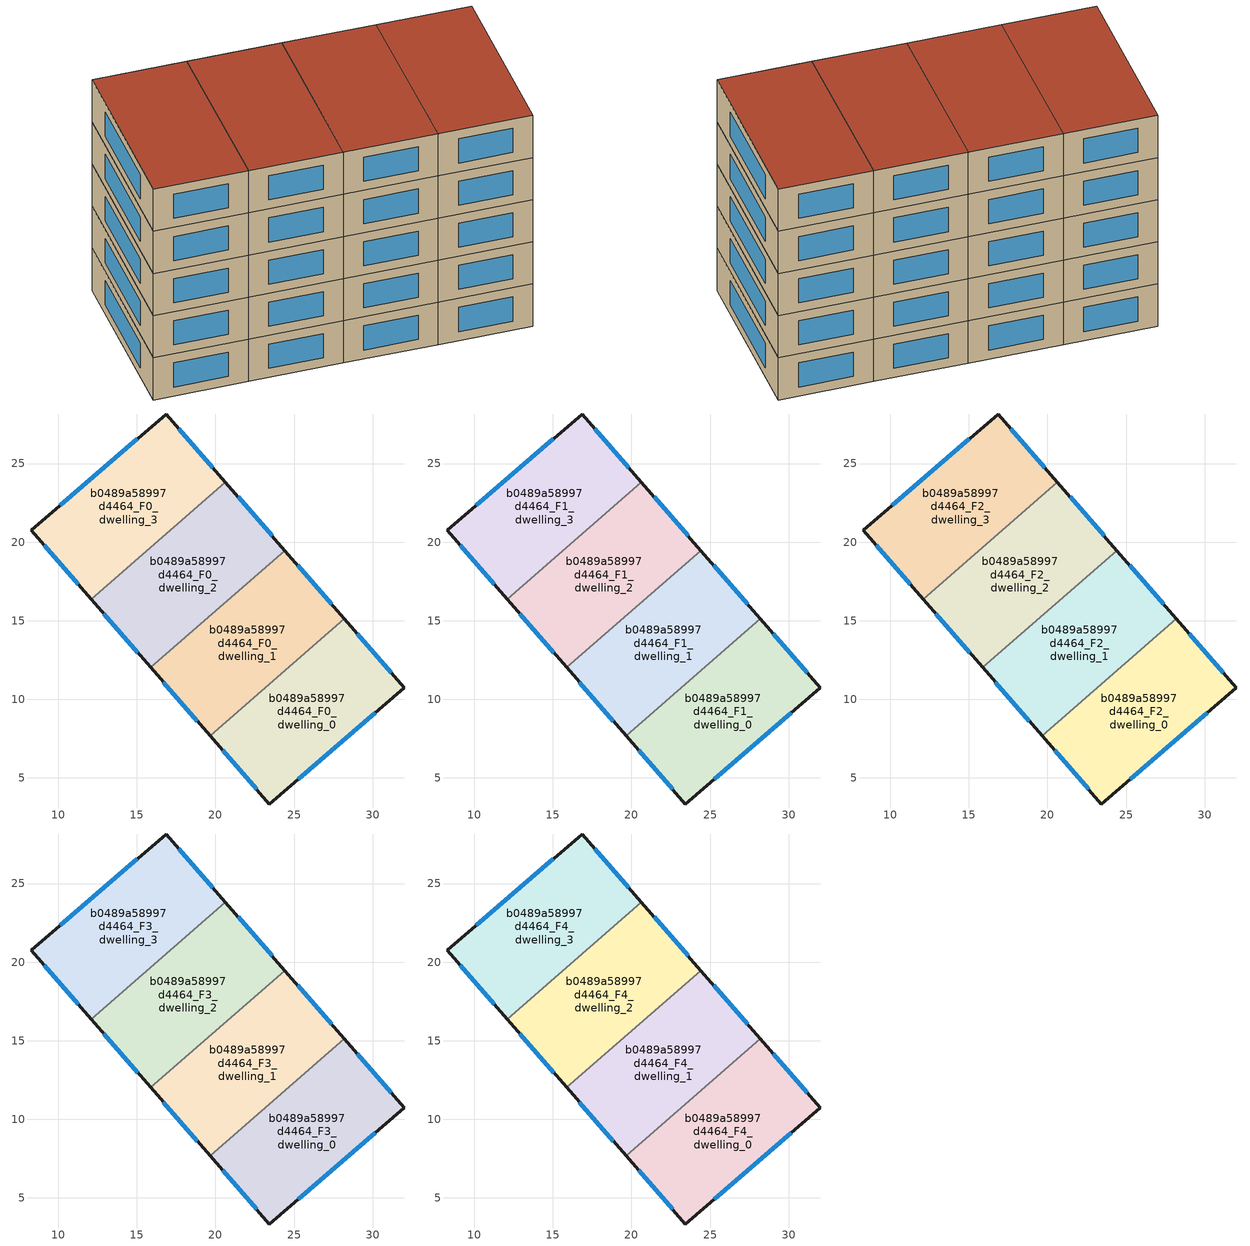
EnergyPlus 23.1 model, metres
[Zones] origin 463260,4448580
b0489a58997d4464_F0_dwelling_0
 floor ground (EU_floor_Construction): 28.21,15.11 32.01,10.74 23.43,3.33 19.66,7.67 z0
 wall outside (EU_wall_Construction): 19.66,7.67 23.43,3.33 32.01,10.74 28.21,15.11 z0:3
 wall to b0489a58997d4464_F0_dwelling_1 (EU_wall_Construction): 28.21,15.11 19.66,7.67 z0:3
 window (EU_Window_Construction): 31.19,11.68 29.02,14.17 / 25.27,4.92 30.17,9.15 / 20.47,6.74 22.62,4.26 z0.64:2.36
b0489a58997d4464_F0_dwelling_1
 floor ground (EU_floor_Construction): 24.42,19.46 28.21,15.11 19.66,7.67 15.87,12.03 z0
 wall outside (EU_wall_Construction): 15.87,12.03 19.66,7.67 / 28.21,15.11 24.42,19.46 z0:3
 wall to b0489a58997d4464_F0_dwelling_2 (EU_wall_Construction): 24.42,19.46 15.87,12.03 z0:3
 window (EU_Window_Construction): 16.68,11.09 18.85,8.61 / 27.4,16.04 25.23,18.53 z0.64:2.36
b0489a58997d4464_F0_dwelling_2
 floor ground (EU_floor_Construction): 20.64,23.82 24.42,19.46 15.87,12.03 12.09,16.38 z0
 wall outside (EU_wall_Construction): 12.09,16.38 15.87,12.03 / 24.42,19.46 20.64,23.82 z0:3
 wall to b0489a58997d4464_F0_dwelling_3 (EU_wall_Construction): 20.63,23.82 12.09,16.38 z0:3
 window (EU_Window_Construction): 12.9,15.45 15.06,12.96 / 23.61,20.39 21.45,22.88 z0.64:2.36
b0489a58997d4464_F0_dwelling_3
 floor ground (EU_floor_Construction): 16.86,28.15 20.64,23.82 12.09,16.38 8.29,20.75 z0
 wall outside (EU_wall_Construction): 20.64,23.82 16.86,28.15 8.29,20.75 12.09,16.38 z0:3
 window (EU_Window_Construction): 9.1,19.81 11.27,17.31 / 15.03,26.57 10.12,22.33 / 19.83,24.74 17.67,27.22 z0.64:2.36
b0489a58997d4464_F1_dwelling_0
 floor to b0489a58997d4464_F0_dwelling_0 (EU_floor_Construction): 28.21,15.11 32.01,10.74 23.43,3.33 19.66,7.67 z3
 wall outside (EU_wall_Construction): 19.66,7.67 23.43,3.33 32.01,10.74 28.21,15.11 z3:6
 wall to b0489a58997d4464_F1_dwelling_1 (EU_wall_Construction): 28.21,15.11 19.66,7.67 z3:6
 window (EU_Window_Construction): 31.19,11.68 29.02,14.17 / 25.27,4.92 30.17,9.15 / 20.47,6.74 22.62,4.26 z3.64:5.36
b0489a58997d4464_F1_dwelling_1
 floor to b0489a58997d4464_F0_dwelling_1 (EU_floor_Construction): 24.42,19.46 28.21,15.11 19.66,7.67 15.87,12.03 z3
 wall outside (EU_wall_Construction): 15.87,12.03 19.66,7.67 / 28.21,15.11 24.42,19.46 z3:6
 wall to b0489a58997d4464_F1_dwelling_2 (EU_wall_Construction): 24.42,19.46 15.87,12.03 z3:6
 window (EU_Window_Construction): 16.68,11.09 18.85,8.61 / 27.4,16.04 25.23,18.53 z3.64:5.36
b0489a58997d4464_F1_dwelling_2
 floor to b0489a58997d4464_F0_dwelling_2 (EU_floor_Construction): 20.63,23.82 24.42,19.46 15.87,12.03 12.09,16.38 z3
 wall outside (EU_wall_Construction): 12.09,16.38 15.87,12.03 / 24.42,19.46 20.64,23.82 z3:6
 wall to b0489a58997d4464_F1_dwelling_3 (EU_wall_Construction): 20.63,23.82 12.09,16.38 z3:6
 window (EU_Window_Construction): 12.9,15.45 15.06,12.96 / 23.61,20.39 21.45,22.88 z3.64:5.36
b0489a58997d4464_F1_dwelling_3
 floor to b0489a58997d4464_F0_dwelling_3 (EU_floor_Construction): 16.86,28.15 20.63,23.82 12.09,16.38 8.29,20.75 z3
 wall outside (EU_wall_Construction): 20.64,23.82 16.86,28.15 8.29,20.75 12.09,16.38 z3:6
 window (EU_Window_Construction): 9.1,19.81 11.27,17.31 / 15.03,26.57 10.12,22.33 / 19.83,24.74 17.67,27.22 z3.64:5.36
b0489a58997d4464_F2_dwelling_0
 floor to b0489a58997d4464_F1_dwelling_0 (EU_floor_Construction): 28.21,15.11 32.01,10.74 23.43,3.33 19.66,7.67 z6
 wall outside (EU_wall_Construction): 19.66,7.67 23.43,3.33 32.01,10.74 28.21,15.11 z6:9
 wall to b0489a58997d4464_F2_dwelling_1 (EU_wall_Construction): 28.21,15.11 19.66,7.67 z6:9
 window (EU_Window_Construction): 31.19,11.68 29.02,14.17 / 25.27,4.92 30.17,9.15 / 20.47,6.74 22.62,4.26 z6.64:8.36
b0489a58997d4464_F2_dwelling_1
 floor to b0489a58997d4464_F1_dwelling_1 (EU_floor_Construction): 24.42,19.46 28.21,15.11 19.66,7.67 15.87,12.03 z6
 wall outside (EU_wall_Construction): 15.87,12.03 19.66,7.67 / 28.21,15.11 24.42,19.46 z6:9
 wall to b0489a58997d4464_F2_dwelling_2 (EU_wall_Construction): 24.42,19.46 15.87,12.03 z6:9
 window (EU_Window_Construction): 16.68,11.09 18.85,8.61 / 27.4,16.04 25.23,18.53 z6.64:8.36
b0489a58997d4464_F2_dwelling_2
 floor to b0489a58997d4464_F1_dwelling_2 (EU_floor_Construction): 20.63,23.82 24.42,19.46 15.87,12.03 12.09,16.38 z6
 wall outside (EU_wall_Construction): 12.09,16.38 15.87,12.03 / 24.42,19.46 20.64,23.82 z6:9
 wall to b0489a58997d4464_F2_dwelling_3 (EU_wall_Construction): 20.63,23.82 12.09,16.38 z6:9
 window (EU_Window_Construction): 12.9,15.45 15.06,12.96 / 23.61,20.39 21.45,22.88 z6.64:8.36
b0489a58997d4464_F2_dwelling_3
 floor to b0489a58997d4464_F1_dwelling_3 (EU_floor_Construction): 16.86,28.15 20.63,23.82 12.09,16.38 8.29,20.75 z6
 wall outside (EU_wall_Construction): 20.64,23.82 16.86,28.15 8.29,20.75 12.09,16.38 z6:9
 window (EU_Window_Construction): 9.1,19.81 11.27,17.31 / 15.03,26.57 10.12,22.33 / 19.83,24.74 17.67,27.22 z6.64:8.36
b0489a58997d4464_F3_dwelling_0
 floor to b0489a58997d4464_F2_dwelling_0 (EU_floor_Construction): 28.21,15.11 32.01,10.74 23.43,3.33 19.66,7.67 z9
 wall outside (EU_wall_Construction): 19.66,7.67 23.43,3.33 32.01,10.74 28.21,15.11 z9:12
 wall to b0489a58997d4464_F3_dwelling_1 (EU_wall_Construction): 28.21,15.11 19.66,7.67 z9:12
 window (EU_Window_Construction): 31.19,11.68 29.02,14.17 / 25.27,4.92 30.17,9.15 / 20.47,6.74 22.62,4.26 z9.64:11.36
b0489a58997d4464_F3_dwelling_1
 floor to b0489a58997d4464_F2_dwelling_1 (EU_floor_Construction): 24.42,19.46 28.21,15.11 19.66,7.67 15.87,12.03 z9
 wall outside (EU_wall_Construction): 15.87,12.03 19.66,7.67 / 28.21,15.11 24.42,19.46 z9:12
 wall to b0489a58997d4464_F3_dwelling_2 (EU_wall_Construction): 24.42,19.46 15.87,12.03 z9:12
 window (EU_Window_Construction): 16.68,11.09 18.85,8.61 / 27.4,16.04 25.23,18.53 z9.64:11.36
b0489a58997d4464_F3_dwelling_2
 floor to b0489a58997d4464_F2_dwelling_2 (EU_floor_Construction): 20.63,23.82 24.42,19.46 15.87,12.03 12.09,16.38 z9
 wall outside (EU_wall_Construction): 12.09,16.38 15.87,12.03 / 24.42,19.46 20.64,23.82 z9:12
 wall to b0489a58997d4464_F3_dwelling_3 (EU_wall_Construction): 20.63,23.82 12.09,16.38 z9:12
 window (EU_Window_Construction): 12.9,15.45 15.06,12.96 / 23.61,20.39 21.45,22.88 z9.64:11.36
b0489a58997d4464_F3_dwelling_3
 floor to b0489a58997d4464_F2_dwelling_3 (EU_floor_Construction): 16.86,28.15 20.63,23.82 12.09,16.38 8.29,20.75 z9
 wall outside (EU_wall_Construction): 20.64,23.82 16.86,28.15 8.29,20.75 12.09,16.38 z9:12
 window (EU_Window_Construction): 9.1,19.81 11.27,17.31 / 15.03,26.57 10.12,22.33 / 19.83,24.74 17.67,27.22 z9.64:11.36
b0489a58997d4464_F4_dwelling_0
 floor to b0489a58997d4464_F3_dwelling_0 (EU_floor_Construction): 28.21,15.11 32.01,10.74 23.43,3.33 19.66,7.67 z12
 wall outside (EU_wall_Construction): 19.66,7.67 23.43,3.33 32.01,10.74 28.21,15.11 z12:15
 wall to b0489a58997d4464_F4_dwelling_1 (EU_wall_Construction): 28.21,15.11 19.66,7.67 z12:15
 window (EU_Window_Construction): 31.19,11.68 29.02,14.17 / 25.27,4.92 30.17,9.15 / 20.47,6.74 22.62,4.26 z12.64:14.36
 roof outside (EU_roof_Construction): 32.01,10.74 28.21,15.11 19.66,7.67 23.43,3.33 z15
b0489a58997d4464_F4_dwelling_1
 floor to b0489a58997d4464_F3_dwelling_1 (EU_floor_Construction): 24.42,19.46 28.21,15.11 19.66,7.67 15.87,12.03 z12
 wall outside (EU_wall_Construction): 15.87,12.03 19.66,7.67 / 28.21,15.11 24.42,19.46 z12:15
 wall to b0489a58997d4464_F4_dwelling_2 (EU_wall_Construction): 24.42,19.46 15.87,12.03 z12:15
 window (EU_Window_Construction): 16.68,11.09 18.85,8.61 / 27.4,16.04 25.23,18.53 z12.64:14.36
 roof outside (EU_roof_Construction): 28.21,15.11 24.42,19.46 15.87,12.03 19.66,7.67 z15
b0489a58997d4464_F4_dwelling_2
 floor to b0489a58997d4464_F3_dwelling_2 (EU_floor_Construction): 20.63,23.82 24.42,19.46 15.87,12.03 12.09,16.38 z12
 wall outside (EU_wall_Construction): 12.09,16.38 15.87,12.03 / 24.42,19.46 20.64,23.82 z12:15
 wall to b0489a58997d4464_F4_dwelling_3 (EU_wall_Construction): 20.63,23.82 12.09,16.38 z12:15
 window (EU_Window_Construction): 12.9,15.45 15.06,12.96 / 23.61,20.39 21.45,22.88 z12.64:14.36
 roof outside (EU_roof_Construction): 24.42,19.46 20.64,23.82 12.09,16.38 15.87,12.03 z15
b0489a58997d4464_F4_dwelling_3
 floor to b0489a58997d4464_F3_dwelling_3 (EU_floor_Construction): 16.86,28.15 20.63,23.82 12.09,16.38 8.29,20.75 z12
 wall outside (EU_wall_Construction): 20.64,23.82 16.86,28.15 8.29,20.75 12.09,16.38 z12:15
 window (EU_Window_Construction): 9.1,19.81 11.27,17.31 / 15.03,26.57 10.12,22.33 / 19.83,24.74 17.67,27.22 z12.64:14.36
 roof outside (EU_roof_Construction): 20.64,23.82 16.86,28.15 8.29,20.75 12.09,16.38 z15
[Building]
EU S2 Campaign: North Axis=0; Terrain=City; Solar Distribution=FullExterior
[Site:Location]
Yerevan-Zvartnots.Intl.AP: Latitude=40.15; Longitude=44.383; Time Zone=4; Elevation=854
[SizingPeriod:WeatherFileDays]
AnnualSizingPeriod: Begin Month=1; Begin Day of Month=1; End Month=12; End Day of Month=31; Day of Week for Start Day=Monday; Use Weather File Daylight Saving Period=No; Use Weather File Rain and Snow Indicators=No
[MATERIAL]
EU_InternalMass_Material: Roughness=MediumRough; Thickness=0.1; Conductivity=1; Density=1800; Specific Heat=900; Thermal Absorptance=0.9; Solar Absorptance=0.7; Visible Absorptance=0.7
[MATERIAL:NOMASS] Roughness=MediumRough; Thermal Absorptance=0.9; Solar Absorptance=0.7; Visible Absorptance=0.7
Name | Thermal Resistance
EU_wall_NoMass | 1.05043
EU_roof_NoMass | 1.45357
EU_floor_NoMass | 0.478065
[WINDOWMATERIAL:SIMPLEGLAZINGSYSTEM]
EU_Window_SimpleGlazing: UFactor=2.5566; Solar Heat Gain Coefficient=0.75; Visible Transmittance=0.75
[CONSTRUCTION]
EU_wall_Construction: EU_wall_NoMass
EU_roof_Construction: EU_roof_NoMass
EU_floor_Construction: EU_floor_NoMass
EU_Window_Construction: EU_Window_SimpleGlazing
EU_InternalMass_Construction: EU_InternalMass_Material
[ZONE] Type=1; Multiplier=1; Ceiling Height=autocalculate; Floor Area=autocalculate; Part of Total Floor Area=Yes
Name | Volume
b0489a58997d4464_F0_dwelling_0 | 196.098
b0489a58997d4464_F1_dwelling_0; b0489a58997d4464_F2_dwelling_0; b0489a58997d4464_F3_dwelling_0; b0489a58997d4464_F4_dwelling_0; b0489a58997d4464_F0_dwelling_1; b0489a58997d4464_F0_dwelling_3; b0489a58997d4464_F1_dwelling_3; b0489a58997d4464_F2_dwelling_3; b0489a58997d4464_F3_dwelling_3; b0489a58997d4464_F4_dwelling_3 | 196.099
b0489a58997d4464_F1_dwelling_1; b0489a58997d4464_F2_dwelling_1; b0489a58997d4464_F3_dwelling_1; b0489a58997d4464_F4_dwelling_1 | 196.1
b0489a58997d4464_F0_dwelling_2; b0489a58997d4464_F1_dwelling_2; b0489a58997d4464_F2_dwelling_2; b0489a58997d4464_F3_dwelling_2; b0489a58997d4464_F4_dwelling_2 | 196.122
[INTERNALMASS] Construction=EU_InternalMass_Construction
Name | Zone or ZoneList | Surface Area
b0489a58997d4464_F0_dwelling_0_EU_InternalMass | b0489a58997d4464_F0_dwelling_0 | 65.3663
b0489a58997d4464_F0_dwelling_1_EU_InternalMass | b0489a58997d4464_F0_dwelling_1 | 65.3665
b0489a58997d4464_F0_dwelling_2_EU_InternalMass | b0489a58997d4464_F0_dwelling_2 | 65.3739
b0489a58997d4464_F0_dwelling_3_EU_InternalMass | b0489a58997d4464_F0_dwelling_3 | 65.3663
b0489a58997d4464_F1_dwelling_0_EU_InternalMass | b0489a58997d4464_F1_dwelling_0 | 65.3663
b0489a58997d4464_F1_dwelling_1_EU_InternalMass | b0489a58997d4464_F1_dwelling_1 | 65.3665
b0489a58997d4464_F1_dwelling_2_EU_InternalMass | b0489a58997d4464_F1_dwelling_2 | 65.3739
b0489a58997d4464_F1_dwelling_3_EU_InternalMass | b0489a58997d4464_F1_dwelling_3 | 65.3663
b0489a58997d4464_F2_dwelling_0_EU_InternalMass | b0489a58997d4464_F2_dwelling_0 | 65.3663
b0489a58997d4464_F2_dwelling_1_EU_InternalMass | b0489a58997d4464_F2_dwelling_1 | 65.3665
b0489a58997d4464_F2_dwelling_2_EU_InternalMass | b0489a58997d4464_F2_dwelling_2 | 65.3739
b0489a58997d4464_F2_dwelling_3_EU_InternalMass | b0489a58997d4464_F2_dwelling_3 | 65.3663
b0489a58997d4464_F3_dwelling_0_EU_InternalMass | b0489a58997d4464_F3_dwelling_0 | 65.3663
b0489a58997d4464_F3_dwelling_1_EU_InternalMass | b0489a58997d4464_F3_dwelling_1 | 65.3665
b0489a58997d4464_F3_dwelling_2_EU_InternalMass | b0489a58997d4464_F3_dwelling_2 | 65.3739
b0489a58997d4464_F3_dwelling_3_EU_InternalMass | b0489a58997d4464_F3_dwelling_3 | 65.3663
b0489a58997d4464_F4_dwelling_0_EU_InternalMass | b0489a58997d4464_F4_dwelling_0 | 65.3663
b0489a58997d4464_F4_dwelling_1_EU_InternalMass | b0489a58997d4464_F4_dwelling_1 | 65.3665
b0489a58997d4464_F4_dwelling_2_EU_InternalMass | b0489a58997d4464_F4_dwelling_2 | 65.3739
b0489a58997d4464_F4_dwelling_3_EU_InternalMass | b0489a58997d4464_F4_dwelling_3 | 65.3663
[OTHEREQUIPMENT] Fuel Type=Electricity; Design Level Calculation Method=Watts/Area; Power per Zone Floor Area=1; Fraction Latent=0; Fraction Radiant=0; Fraction Lost=0; Carbon Dioxide Generation Rate=0; EndUse Subcategory=EU_Step8_InternalGains
Name | Zone or ZoneList or Space or SpaceList | Schedule
EU_Step8_InternalGain_b0489a58997d4464_F0_dwelling_0_f000 | b0489a58997d4464_F0_dwelling_0 | EU_Step8_GainSchedule_b0489a58997d4464_F0_dwelling_0_f000
EU_Step8_InternalGain_b0489a58997d4464_F0_dwelling_1_f000 | b0489a58997d4464_F0_dwelling_1 | EU_Step8_GainSchedule_b0489a58997d4464_F0_dwelling_1_f000
EU_Step8_InternalGain_b0489a58997d4464_F0_dwelling_2_f000 | b0489a58997d4464_F0_dwelling_2 | EU_Step8_GainSchedule_b0489a58997d4464_F0_dwelling_2_f000
EU_Step8_InternalGain_b0489a58997d4464_F0_dwelling_3_f000 | b0489a58997d4464_F0_dwelling_3 | EU_Step8_GainSchedule_b0489a58997d4464_F0_dwelling_3_f000
EU_Step8_InternalGain_b0489a58997d4464_F1_dwelling_0_f000 | b0489a58997d4464_F1_dwelling_0 | EU_Step8_GainSchedule_b0489a58997d4464_F1_dwelling_0_f000
EU_Step8_InternalGain_b0489a58997d4464_F1_dwelling_1_f000 | b0489a58997d4464_F1_dwelling_1 | EU_Step8_GainSchedule_b0489a58997d4464_F1_dwelling_1_f000
EU_Step8_InternalGain_b0489a58997d4464_F1_dwelling_2_f000 | b0489a58997d4464_F1_dwelling_2 | EU_Step8_GainSchedule_b0489a58997d4464_F1_dwelling_2_f000
EU_Step8_InternalGain_b0489a58997d4464_F1_dwelling_3_f000 | b0489a58997d4464_F1_dwelling_3 | EU_Step8_GainSchedule_b0489a58997d4464_F1_dwelling_3_f000
EU_Step8_InternalGain_b0489a58997d4464_F2_dwelling_0_f000 | b0489a58997d4464_F2_dwelling_0 | EU_Step8_GainSchedule_b0489a58997d4464_F2_dwelling_0_f000
EU_Step8_InternalGain_b0489a58997d4464_F2_dwelling_1_f000 | b0489a58997d4464_F2_dwelling_1 | EU_Step8_GainSchedule_b0489a58997d4464_F2_dwelling_1_f000
EU_Step8_InternalGain_b0489a58997d4464_F2_dwelling_2_f000 | b0489a58997d4464_F2_dwelling_2 | EU_Step8_GainSchedule_b0489a58997d4464_F2_dwelling_2_f000
EU_Step8_InternalGain_b0489a58997d4464_F2_dwelling_3_f000 | b0489a58997d4464_F2_dwelling_3 | EU_Step8_GainSchedule_b0489a58997d4464_F2_dwelling_3_f000
EU_Step8_InternalGain_b0489a58997d4464_F3_dwelling_0_f000 | b0489a58997d4464_F3_dwelling_0 | EU_Step8_GainSchedule_b0489a58997d4464_F3_dwelling_0_f000
EU_Step8_InternalGain_b0489a58997d4464_F3_dwelling_1_f000 | b0489a58997d4464_F3_dwelling_1 | EU_Step8_GainSchedule_b0489a58997d4464_F3_dwelling_1_f000
EU_Step8_InternalGain_b0489a58997d4464_F3_dwelling_2_f000 | b0489a58997d4464_F3_dwelling_2 | EU_Step8_GainSchedule_b0489a58997d4464_F3_dwelling_2_f000
EU_Step8_InternalGain_b0489a58997d4464_F3_dwelling_3_f000 | b0489a58997d4464_F3_dwelling_3 | EU_Step8_GainSchedule_b0489a58997d4464_F3_dwelling_3_f000
EU_Step8_InternalGain_b0489a58997d4464_F4_dwelling_0_f000 | b0489a58997d4464_F4_dwelling_0 | EU_Step8_GainSchedule_b0489a58997d4464_F4_dwelling_0_f000
EU_Step8_InternalGain_b0489a58997d4464_F4_dwelling_1_f000 | b0489a58997d4464_F4_dwelling_1 | EU_Step8_GainSchedule_b0489a58997d4464_F4_dwelling_1_f000
EU_Step8_InternalGain_b0489a58997d4464_F4_dwelling_2_f000 | b0489a58997d4464_F4_dwelling_2 | EU_Step8_GainSchedule_b0489a58997d4464_F4_dwelling_2_f000
EU_Step8_InternalGain_b0489a58997d4464_F4_dwelling_3_f000 | b0489a58997d4464_F4_dwelling_3 | EU_Step8_GainSchedule_b0489a58997d4464_F4_dwelling_3_f000
[ZONEVENTILATION:DESIGNFLOWRATE] Schedule=EU_AlwaysOn; Design Flow Rate Calculation Method=AirChanges/Hour; Air Changes per Hour=0.557805; Ventilation Type=Natural; Fan Pressure Rise=0; Fan Total Efficiency=1; Constant Term Coefficient=1; Temperature Term Coefficient=0; Velocity Term Coefficient=0; Velocity Squared Term Coefficient=0; Minimum Indoor Temperature=-100; Maximum Indoor Temperature=100; Delta Temperature=-100; Minimum Outdoor Temperature=-100; Maximum Outdoor Temperature=100; Maximum Wind Speed=40
Name | Zone or ZoneList or Space or SpaceList
EU_ConstantAir_b0489a58997d4464_F0_dwelling_0 | b0489a58997d4464_F0_dwelling_0
EU_ConstantAir_b0489a58997d4464_F0_dwelling_1 | b0489a58997d4464_F0_dwelling_1
EU_ConstantAir_b0489a58997d4464_F0_dwelling_2 | b0489a58997d4464_F0_dwelling_2
EU_ConstantAir_b0489a58997d4464_F0_dwelling_3 | b0489a58997d4464_F0_dwelling_3
EU_ConstantAir_b0489a58997d4464_F1_dwelling_0 | b0489a58997d4464_F1_dwelling_0
EU_ConstantAir_b0489a58997d4464_F1_dwelling_1 | b0489a58997d4464_F1_dwelling_1
EU_ConstantAir_b0489a58997d4464_F1_dwelling_2 | b0489a58997d4464_F1_dwelling_2
EU_ConstantAir_b0489a58997d4464_F1_dwelling_3 | b0489a58997d4464_F1_dwelling_3
EU_ConstantAir_b0489a58997d4464_F2_dwelling_0 | b0489a58997d4464_F2_dwelling_0
EU_ConstantAir_b0489a58997d4464_F2_dwelling_1 | b0489a58997d4464_F2_dwelling_1
EU_ConstantAir_b0489a58997d4464_F2_dwelling_2 | b0489a58997d4464_F2_dwelling_2
EU_ConstantAir_b0489a58997d4464_F2_dwelling_3 | b0489a58997d4464_F2_dwelling_3
EU_ConstantAir_b0489a58997d4464_F3_dwelling_0 | b0489a58997d4464_F3_dwelling_0
EU_ConstantAir_b0489a58997d4464_F3_dwelling_1 | b0489a58997d4464_F3_dwelling_1
EU_ConstantAir_b0489a58997d4464_F3_dwelling_2 | b0489a58997d4464_F3_dwelling_2
EU_ConstantAir_b0489a58997d4464_F3_dwelling_3 | b0489a58997d4464_F3_dwelling_3
EU_ConstantAir_b0489a58997d4464_F4_dwelling_0 | b0489a58997d4464_F4_dwelling_0
EU_ConstantAir_b0489a58997d4464_F4_dwelling_1 | b0489a58997d4464_F4_dwelling_1
EU_ConstantAir_b0489a58997d4464_F4_dwelling_2 | b0489a58997d4464_F4_dwelling_2
EU_ConstantAir_b0489a58997d4464_F4_dwelling_3 | b0489a58997d4464_F4_dwelling_3
[HVACTEMPLATE:THERMOSTAT] Constant Heating Setpoint=20; Constant Cooling Setpoint=50
EU_HeatOnly_b0489a58997d4464_F0_dwelling_0; EU_HeatOnly_b0489a58997d4464_F0_dwelling_1; EU_HeatOnly_b0489a58997d4464_F0_dwelling_2; EU_HeatOnly_b0489a58997d4464_F0_dwelling_3; EU_HeatOnly_b0489a58997d4464_F1_dwelling_0; EU_HeatOnly_b0489a58997d4464_F1_dwelling_1; EU_HeatOnly_b0489a58997d4464_F1_dwelling_2; EU_HeatOnly_b0489a58997d4464_F1_dwelling_3; EU_HeatOnly_b0489a58997d4464_F2_dwelling_0; EU_HeatOnly_b0489a58997d4464_F2_dwelling_1; EU_HeatOnly_b0489a58997d4464_F2_dwelling_2; EU_HeatOnly_b0489a58997d4464_F2_dwelling_3; EU_HeatOnly_b0489a58997d4464_F3_dwelling_0; EU_HeatOnly_b0489a58997d4464_F3_dwelling_1; EU_HeatOnly_b0489a58997d4464_F3_dwelling_2; EU_HeatOnly_b0489a58997d4464_F3_dwelling_3; EU_HeatOnly_b0489a58997d4464_F4_dwelling_0; EU_HeatOnly_b0489a58997d4464_F4_dwelling_1; EU_HeatOnly_b0489a58997d4464_F4_dwelling_2; EU_HeatOnly_b0489a58997d4464_F4_dwelling_3
[HVACTEMPLATE:ZONE:IDEALLOADSAIRSYSTEM] System Availability Schedule=EU_AlwaysOn; Maximum Heating Supply Air Temperature=50; Minimum Cooling Supply Air Temperature=13; Maximum Heating Supply Air Humidity Ratio=0.0156; Minimum Cooling Supply Air Humidity Ratio=0.0077; Heating Limit=NoLimit; Cooling Limit=NoLimit; Heating Availability Schedule=EU_AlwaysOn; Cooling Availability Schedule=EU_CoolingOff; Dehumidification Control Type=ConstantSensibleHeatRatio; Cooling Sensible Heat Ratio=0.7; Dehumidification Setpoint=60; Humidification Control Type=None; Humidification Setpoint=30; Outdoor Air Method=None; Outdoor Air Flow Rate per Person=0.00944; Outdoor Air Flow Rate per Zone Floor Area=0; Outdoor Air Flow Rate per Zone=0; Demand Controlled Ventilation Type=None; Outdoor Air Economizer Type=NoEconomizer; Heat Recovery Type=None; Sensible Heat Recovery Effectiveness=0.7; Latent Heat Recovery Effectiveness=0.65
Name | Template Thermostat
b0489a58997d4464_F0_dwelling_0 | EU_HeatOnly_b0489a58997d4464_F0_dwelling_0
b0489a58997d4464_F0_dwelling_1 | EU_HeatOnly_b0489a58997d4464_F0_dwelling_1
b0489a58997d4464_F0_dwelling_2 | EU_HeatOnly_b0489a58997d4464_F0_dwelling_2
b0489a58997d4464_F0_dwelling_3 | EU_HeatOnly_b0489a58997d4464_F0_dwelling_3
b0489a58997d4464_F1_dwelling_0 | EU_HeatOnly_b0489a58997d4464_F1_dwelling_0
b0489a58997d4464_F1_dwelling_1 | EU_HeatOnly_b0489a58997d4464_F1_dwelling_1
b0489a58997d4464_F1_dwelling_2 | EU_HeatOnly_b0489a58997d4464_F1_dwelling_2
b0489a58997d4464_F1_dwelling_3 | EU_HeatOnly_b0489a58997d4464_F1_dwelling_3
b0489a58997d4464_F2_dwelling_0 | EU_HeatOnly_b0489a58997d4464_F2_dwelling_0
b0489a58997d4464_F2_dwelling_1 | EU_HeatOnly_b0489a58997d4464_F2_dwelling_1
b0489a58997d4464_F2_dwelling_2 | EU_HeatOnly_b0489a58997d4464_F2_dwelling_2
b0489a58997d4464_F2_dwelling_3 | EU_HeatOnly_b0489a58997d4464_F2_dwelling_3
b0489a58997d4464_F3_dwelling_0 | EU_HeatOnly_b0489a58997d4464_F3_dwelling_0
b0489a58997d4464_F3_dwelling_1 | EU_HeatOnly_b0489a58997d4464_F3_dwelling_1
b0489a58997d4464_F3_dwelling_2 | EU_HeatOnly_b0489a58997d4464_F3_dwelling_2
b0489a58997d4464_F3_dwelling_3 | EU_HeatOnly_b0489a58997d4464_F3_dwelling_3
b0489a58997d4464_F4_dwelling_0 | EU_HeatOnly_b0489a58997d4464_F4_dwelling_0
b0489a58997d4464_F4_dwelling_1 | EU_HeatOnly_b0489a58997d4464_F4_dwelling_1
b0489a58997d4464_F4_dwelling_2 | EU_HeatOnly_b0489a58997d4464_F4_dwelling_2
b0489a58997d4464_F4_dwelling_3 | EU_HeatOnly_b0489a58997d4464_F4_dwelling_3
[SIZING:ZONE] Zone Cooling Design Supply Air Temperature Input Method=SupplyAirTemperature; Zone Cooling Design Supply Air Temperature=13; Zone Heating Design Supply Air Temperature Input Method=SupplyAirTemperature; Zone Heating Design Supply Air Temperature=50; Zone Cooling Design Supply Air Humidity Ratio=0.008; Zone Heating Design Supply Air Humidity Ratio=0.008; Cooling Design Air Flow Method=DesignDay; Cooling Design Air Flow Rate=0; Cooling Minimum Air Flow per Zone Floor Area=0.000762; Cooling Minimum Air Flow=0; Cooling Minimum Air Flow Fraction=0.2; Heating Design Air Flow Method=DesignDay; Heating Design Air Flow Rate=0; Heating Maximum Air Flow per Zone Floor Area=0.002032; Heating Maximum Air Flow=0.141576; Heating Maximum Air Flow Fraction=0.3; Account for Dedicated Outdoor Air System=No; Dedicated Outdoor Air System Control Strategy=NeutralSupplyAir; Dedicated Outdoor Air Low Setpoint Temperature for Design=autosize; Dedicated Outdoor Air High Setpoint Temperature for Design=autosize; Zone Load Sizing Method=Sensible Load Only No Latent Load; Zone Latent Cooling Design Supply Air Humidity Ratio Input Method=HumidityRatioDifference; Zone Cooling Design Supply Air Humidity Ratio Difference=0.005; Zone Latent Heating Design Supply Air Humidity Ratio Input Method=HumidityRatioDifference; Zone Humidification Design Supply Air Humidity Ratio Difference=0.005
b0489a58997d4464_F0_dwelling_0; b0489a58997d4464_F0_dwelling_1; b0489a58997d4464_F0_dwelling_2; b0489a58997d4464_F0_dwelling_3; b0489a58997d4464_F1_dwelling_0; b0489a58997d4464_F1_dwelling_1; b0489a58997d4464_F1_dwelling_2; b0489a58997d4464_F1_dwelling_3; b0489a58997d4464_F2_dwelling_0; b0489a58997d4464_F2_dwelling_1; b0489a58997d4464_F2_dwelling_2; b0489a58997d4464_F2_dwelling_3; b0489a58997d4464_F3_dwelling_0; b0489a58997d4464_F3_dwelling_1; b0489a58997d4464_F3_dwelling_2; b0489a58997d4464_F3_dwelling_3; b0489a58997d4464_F4_dwelling_0; b0489a58997d4464_F4_dwelling_1; b0489a58997d4464_F4_dwelling_2; b0489a58997d4464_F4_dwelling_3
[SCHEDULE:CONSTANT]
Name | Hourly Value
EU_AlwaysOn | 1
EU_CoolingOff | 0
[SCHEDULE:FILE] Column Number=1; Rows to Skip at Top=0; Number of Hours of Data=8760; Column Separator=Comma; Interpolate to Timestep=No; Minutes per Item=60; Adjust Schedule for Daylight Savings=Yes
Name | File
EU_Step8_GainSchedule_b0489a58997d4464_F0_dwelling_0_f000 | ../../schedules/b0489a58997d4464/b0489a58997d4464_F0_dwelling_0_f000_gain.csv
EU_Step8_GainSchedule_b0489a58997d4464_F0_dwelling_1_f000 | ../../schedules/b0489a58997d4464/b0489a58997d4464_F0_dwelling_1_f000_gain.csv
EU_Step8_GainSchedule_b0489a58997d4464_F0_dwelling_2_f000 | ../../schedules/b0489a58997d4464/b0489a58997d4464_F0_dwelling_2_f000_gain.csv
EU_Step8_GainSchedule_b0489a58997d4464_F0_dwelling_3_f000 | ../../schedules/b0489a58997d4464/b0489a58997d4464_F0_dwelling_3_f000_gain.csv
EU_Step8_GainSchedule_b0489a58997d4464_F1_dwelling_0_f000 | ../../schedules/b0489a58997d4464/b0489a58997d4464_F1_dwelling_0_f000_gain.csv
EU_Step8_GainSchedule_b0489a58997d4464_F1_dwelling_1_f000 | ../../schedules/b0489a58997d4464/b0489a58997d4464_F1_dwelling_1_f000_gain.csv
EU_Step8_GainSchedule_b0489a58997d4464_F1_dwelling_2_f000 | ../../schedules/b0489a58997d4464/b0489a58997d4464_F1_dwelling_2_f000_gain.csv
EU_Step8_GainSchedule_b0489a58997d4464_F1_dwelling_3_f000 | ../../schedules/b0489a58997d4464/b0489a58997d4464_F1_dwelling_3_f000_gain.csv
EU_Step8_GainSchedule_b0489a58997d4464_F2_dwelling_0_f000 | ../../schedules/b0489a58997d4464/b0489a58997d4464_F2_dwelling_0_f000_gain.csv
EU_Step8_GainSchedule_b0489a58997d4464_F2_dwelling_1_f000 | ../../schedules/b0489a58997d4464/b0489a58997d4464_F2_dwelling_1_f000_gain.csv
EU_Step8_GainSchedule_b0489a58997d4464_F2_dwelling_2_f000 | ../../schedules/b0489a58997d4464/b0489a58997d4464_F2_dwelling_2_f000_gain.csv
EU_Step8_GainSchedule_b0489a58997d4464_F2_dwelling_3_f000 | ../../schedules/b0489a58997d4464/b0489a58997d4464_F2_dwelling_3_f000_gain.csv
EU_Step8_GainSchedule_b0489a58997d4464_F3_dwelling_0_f000 | ../../schedules/b0489a58997d4464/b0489a58997d4464_F3_dwelling_0_f000_gain.csv
EU_Step8_GainSchedule_b0489a58997d4464_F3_dwelling_1_f000 | ../../schedules/b0489a58997d4464/b0489a58997d4464_F3_dwelling_1_f000_gain.csv
EU_Step8_GainSchedule_b0489a58997d4464_F3_dwelling_2_f000 | ../../schedules/b0489a58997d4464/b0489a58997d4464_F3_dwelling_2_f000_gain.csv
EU_Step8_GainSchedule_b0489a58997d4464_F3_dwelling_3_f000 | ../../schedules/b0489a58997d4464/b0489a58997d4464_F3_dwelling_3_f000_gain.csv
EU_Step8_GainSchedule_b0489a58997d4464_F4_dwelling_0_f000 | ../../schedules/b0489a58997d4464/b0489a58997d4464_F4_dwelling_0_f000_gain.csv
EU_Step8_GainSchedule_b0489a58997d4464_F4_dwelling_1_f000 | ../../schedules/b0489a58997d4464/b0489a58997d4464_F4_dwelling_1_f000_gain.csv
EU_Step8_GainSchedule_b0489a58997d4464_F4_dwelling_2_f000 | ../../schedules/b0489a58997d4464/b0489a58997d4464_F4_dwelling_2_f000_gain.csv
EU_Step8_GainSchedule_b0489a58997d4464_F4_dwelling_3_f000 | ../../schedules/b0489a58997d4464/b0489a58997d4464_F4_dwelling_3_f000_gain.csv
